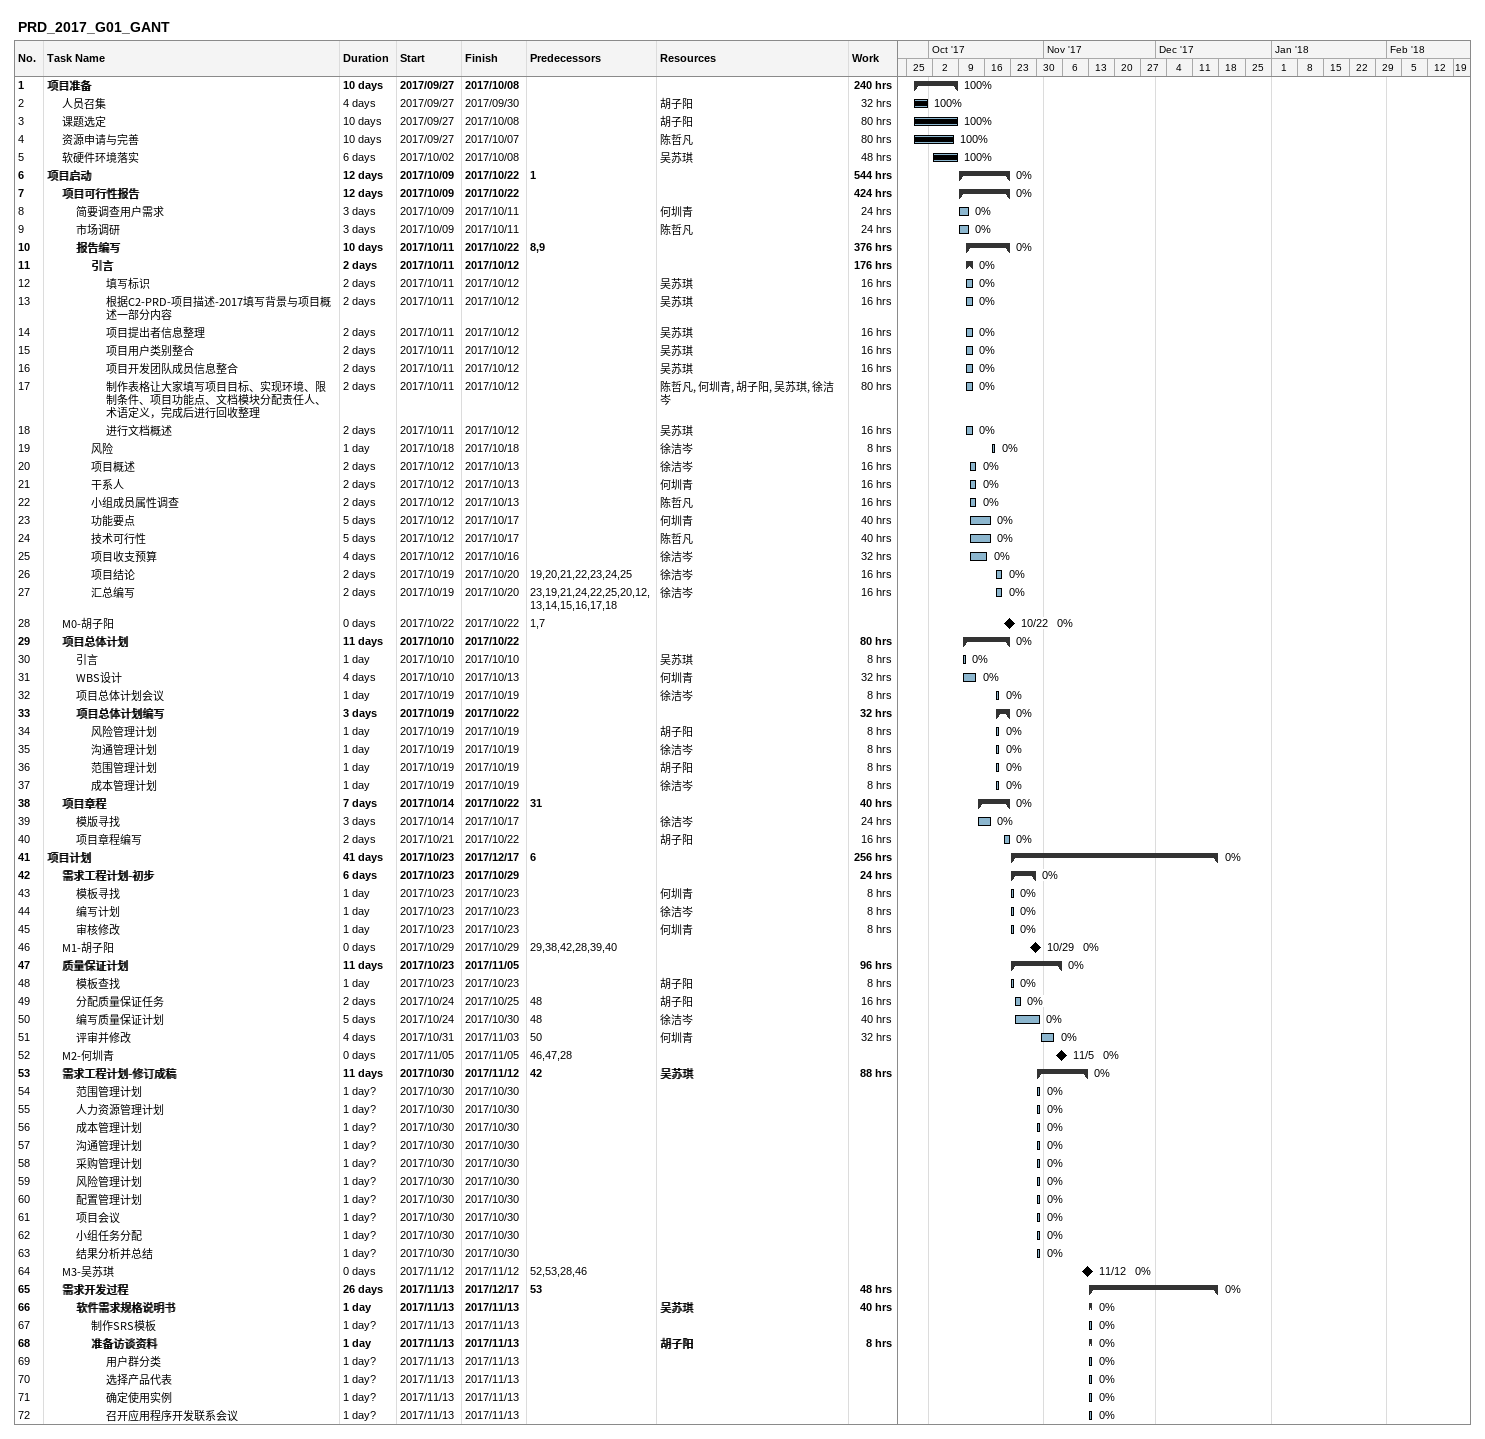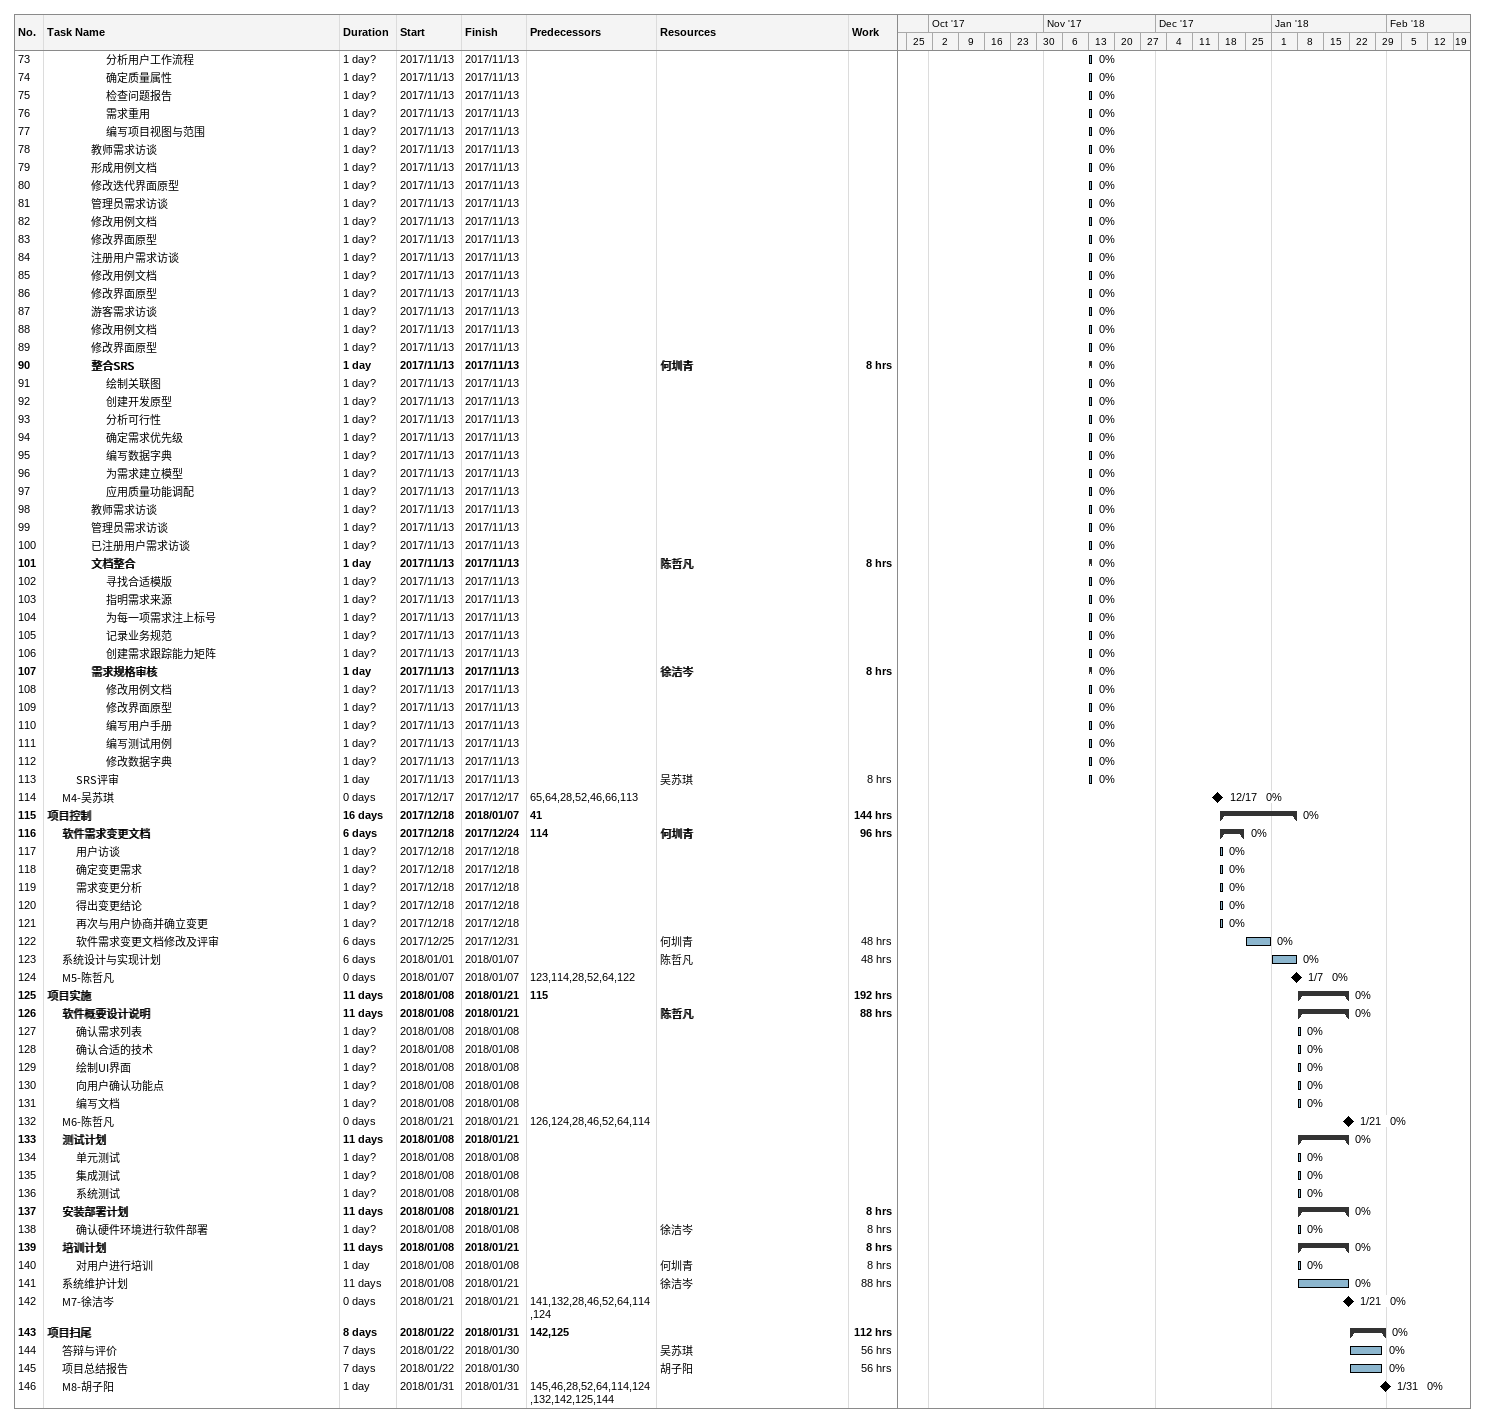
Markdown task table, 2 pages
PRD_2017_G01_GANT

| ID | Level | Task | Duration | Start | Finish | Predecessors | Resources | % complete | Work (h) |
|---|---|---|---|---|---|---|---|---|---|
| 1 | 1 | **项目准备** | 10d | 2017-09-27 | 2017-10-08 |  |  | 100 | 240 |
| 2 | 2 | 人员召集 | 4d | 2017-09-27 | 2017-09-30 |  | 胡子阳 | 100 | 32 |
| 3 | 2 | 课题选定 | 10d | 2017-09-27 | 2017-10-08 |  | 胡子阳 | 100 | 80 |
| 4 | 2 | 资源申请与完善 | 10d | 2017-09-27 | 2017-10-07 |  | 陈哲凡 | 100 | 80 |
| 5 | 2 | 软硬件环境落实 | 6d | 2017-10-02 | 2017-10-08 |  | 吴苏琪 | 100 | 48 |
| 6 | 1 | **项目启动** | 12d | 2017-10-09 | 2017-10-22 | 1 |  | 0 | 544 |
| 7 | 2 | **项目可行性报告** | 12d | 2017-10-09 | 2017-10-22 |  |  | 0 | 424 |
| 8 | 3 | 简要调查用户需求 | 3d | 2017-10-09 | 2017-10-11 |  | 何圳青 | 0 | 24 |
| 9 | 3 | 市场调研 | 3d | 2017-10-09 | 2017-10-11 |  | 陈哲凡 | 0 | 24 |
| 10 | 3 | **报告编写** | 10d | 2017-10-11 | 2017-10-22 | 8, 9 |  | 0 | 376 |
| 11 | 4 | **引言** | 2d | 2017-10-11 | 2017-10-12 |  |  | 0 | 176 |
| 12 | 5 | 填写标识 | 2d | 2017-10-11 | 2017-10-12 |  | 吴苏琪 | 0 | 16 |
| 13 | 5 | 根据C2-PRD-项目描述-2017填写背景与项目概述一部分内容 | 2d | 2017-10-11 | 2017-10-12 |  | 吴苏琪 | 0 | 16 |
| 14 | 5 | 项目提出者信息整理 | 2d | 2017-10-11 | 2017-10-12 |  | 吴苏琪 | 0 | 16 |
| 15 | 5 | 项目用户类别整合 | 2d | 2017-10-11 | 2017-10-12 |  | 吴苏琪 | 0 | 16 |
| 16 | 5 | 项目开发团队成员信息整合 | 2d | 2017-10-11 | 2017-10-12 |  | 吴苏琪 | 0 | 16 |
| 17 | 5 | 制作表格让大家填写项目目标、实现环境、限制条件、项目功能点、文档模块分配责任人、术语定义，完成后进行回收整理 | 2d | 2017-10-11 | 2017-10-12 |  | 陈哲凡, 何圳青, 胡子阳, 吴苏琪, 徐洁岑 | 0 | 80 |
| 18 | 5 | 进行文档概述 | 2d | 2017-10-11 | 2017-10-12 |  | 吴苏琪 | 0 | 16 |
| 19 | 4 | 风险 | 1d | 2017-10-18 | 2017-10-18 |  | 徐洁岑 | 0 | 8 |
| 20 | 4 | 项目概述 | 2d | 2017-10-12 | 2017-10-13 |  | 徐洁岑 | 0 | 16 |
| 21 | 4 | 干系人 | 2d | 2017-10-12 | 2017-10-13 |  | 何圳青 | 0 | 16 |
| 22 | 4 | 小组成员属性调查 | 2d | 2017-10-12 | 2017-10-13 |  | 陈哲凡 | 0 | 16 |
| 23 | 4 | 功能要点 | 5d | 2017-10-12 | 2017-10-17 |  | 何圳青 | 0 | 40 |
| 24 | 4 | 技术可行性 | 5d | 2017-10-12 | 2017-10-17 |  | 陈哲凡 | 0 | 40 |
| 25 | 4 | 项目收支预算 | 4d | 2017-10-12 | 2017-10-16 |  | 徐洁岑 | 0 | 32 |
| 26 | 4 | 项目结论 | 2d | 2017-10-19 | 2017-10-20 | 19, 20, 21, 22, 23, 24, 25 | 徐洁岑 | 0 | 16 |
| 27 | 4 | 汇总编写 | 2d | 2017-10-19 | 2017-10-20 | 23, 19, 21, 24, 22, 25, 20, 12, 13, 14, 15, 16, 17, 18 | 徐洁岑 | 0 | 16 |
| 28 | 2 | M0-胡子阳 | 0d | 2017-10-22 | 2017-10-22 | 1, 7 |  | 0 |  |
| 29 | 2 | **项目总体计划** | 11d | 2017-10-10 | 2017-10-22 |  |  | 0 | 80 |
| 30 | 3 | 引言 | 1d | 2017-10-10 | 2017-10-10 |  | 吴苏琪 | 0 | 8 |
| 31 | 3 | WBS设计 | 4d | 2017-10-10 | 2017-10-13 |  | 何圳青 | 0 | 32 |
| 32 | 3 | 项目总体计划会议 | 1d | 2017-10-19 | 2017-10-19 |  | 徐洁岑 | 0 | 8 |
| 33 | 3 | **项目总体计划编写** | 3d | 2017-10-19 | 2017-10-22 |  |  | 0 | 32 |
| 34 | 4 | 风险管理计划 | 1d | 2017-10-19 | 2017-10-19 |  | 胡子阳 | 0 | 8 |
| 35 | 4 | 沟通管理计划 | 1d | 2017-10-19 | 2017-10-19 |  | 徐洁岑 | 0 | 8 |
| 36 | 4 | 范围管理计划 | 1d | 2017-10-19 | 2017-10-19 |  | 胡子阳 | 0 | 8 |
| 37 | 4 | 成本管理计划 | 1d | 2017-10-19 | 2017-10-19 |  | 徐洁岑 | 0 | 8 |
| 38 | 2 | **项目章程** | 7d | 2017-10-14 | 2017-10-22 | 31 |  | 0 | 40 |
| 39 | 3 | 模版寻找 | 3d | 2017-10-14 | 2017-10-17 |  | 徐洁岑 | 0 | 24 |
| 40 | 3 | 项目章程编写 | 2d | 2017-10-21 | 2017-10-22 |  | 胡子阳 | 0 | 16 |
| 41 | 1 | **项目计划** | 41d | 2017-10-23 | 2017-12-17 | 6 |  | 0 | 256 |
| 42 | 2 | **需求工程计划-初步** | 6d | 2017-10-23 | 2017-10-29 |  |  | 0 | 24 |
| 43 | 3 | 模板寻找 | 1d | 2017-10-23 | 2017-10-23 |  | 何圳青 | 0 | 8 |
| 44 | 3 | 编写计划 | 1d | 2017-10-23 | 2017-10-23 |  | 徐洁岑 | 0 | 8 |
| 45 | 3 | 审核修改 | 1d | 2017-10-23 | 2017-10-23 |  | 何圳青 | 0 | 8 |
| 46 | 2 | M1-胡子阳 | 0d | 2017-10-29 | 2017-10-29 | 29, 38, 42, 28, 39, 40 |  | 0 |  |
| 47 | 2 | **质量保证计划** | 11d | 2017-10-23 | 2017-11-05 |  |  | 0 | 96 |
| 48 | 3 | 模板查找 | 1d | 2017-10-23 | 2017-10-23 |  | 胡子阳 | 0 | 8 |
| 49 | 3 | 分配质量保证任务 | 2d | 2017-10-24 | 2017-10-25 | 48 | 胡子阳 | 0 | 16 |
| 50 | 3 | 编写质量保证计划 | 5d | 2017-10-24 | 2017-10-30 | 48 | 徐洁岑 | 0 | 40 |
| 51 | 3 | 评审并修改 | 4d | 2017-10-31 | 2017-11-03 | 50 | 何圳青 | 0 | 32 |
| 52 | 2 | M2-何圳青 | 0d | 2017-11-05 | 2017-11-05 | 46, 47, 28 |  | 0 |  |
| 53 | 2 | **需求工程计划-修订成稿** | 11d | 2017-10-30 | 2017-11-12 | 42 | 吴苏琪 | 0 | 88 |
| 54 | 3 | 范围管理计划 | 1d? | 2017-10-30 | 2017-10-30 |  |  | 0 |  |
| 55 | 3 | 人力资源管理计划 | 1d? | 2017-10-30 | 2017-10-30 |  |  | 0 |  |
| 56 | 3 | 成本管理计划 | 1d? | 2017-10-30 | 2017-10-30 |  |  | 0 |  |
| 57 | 3 | 沟通管理计划 | 1d? | 2017-10-30 | 2017-10-30 |  |  | 0 |  |
| 58 | 3 | 采购管理计划 | 1d? | 2017-10-30 | 2017-10-30 |  |  | 0 |  |
| 59 | 3 | 风险管理计划 | 1d? | 2017-10-30 | 2017-10-30 |  |  | 0 |  |
| 60 | 3 | 配置管理计划 | 1d? | 2017-10-30 | 2017-10-30 |  |  | 0 |  |
| 61 | 3 | 项目会议 | 1d? | 2017-10-30 | 2017-10-30 |  |  | 0 |  |
| 62 | 3 | 小组任务分配 | 1d? | 2017-10-30 | 2017-10-30 |  |  | 0 |  |
| 63 | 3 | 结果分析并总结 | 1d? | 2017-10-30 | 2017-10-30 |  |  | 0 |  |
| 64 | 2 | M3-吴苏琪 | 0d | 2017-11-12 | 2017-11-12 | 52, 53, 28, 46 |  | 0 |  |
| 65 | 2 | **需求开发过程** | 26d | 2017-11-13 | 2017-12-17 | 53 |  | 0 | 48 |
| 66 | 3 | **软件需求规格说明书** | 1d | 2017-11-13 | 2017-11-13 |  | 吴苏琪 | 0 | 40 |
| 67 | 4 | 制作SRS模板 | 1d? | 2017-11-13 | 2017-11-13 |  |  | 0 |  |
| 68 | 4 | **准备访谈资料** | 1d | 2017-11-13 | 2017-11-13 |  | 胡子阳 | 0 | 8 |
| 69 | 5 | 用户群分类 | 1d? | 2017-11-13 | 2017-11-13 |  |  | 0 |  |
| 70 | 5 | 选择产品代表 | 1d? | 2017-11-13 | 2017-11-13 |  |  | 0 |  |
| 71 | 5 | 确定使用实例 | 1d? | 2017-11-13 | 2017-11-13 |  |  | 0 |  |
| 72 | 5 | 召开应用程序开发联系会议 | 1d? | 2017-11-13 | 2017-11-13 |  |  | 0 |  |
| 73 | 5 | 分析用户工作流程 | 1d? | 2017-11-13 | 2017-11-13 |  |  | 0 |  |
| 74 | 5 | 确定质量属性 | 1d? | 2017-11-13 | 2017-11-13 |  |  | 0 |  |
| 75 | 5 | 检查问题报告 | 1d? | 2017-11-13 | 2017-11-13 |  |  | 0 |  |
| 76 | 5 | 需求重用 | 1d? | 2017-11-13 | 2017-11-13 |  |  | 0 |  |
| 77 | 5 | 编写项目视图与范围 | 1d? | 2017-11-13 | 2017-11-13 |  |  | 0 |  |
| 78 | 4 | 教师需求访谈 | 1d? | 2017-11-13 | 2017-11-13 |  |  | 0 |  |
| 79 | 4 | 形成用例文档 | 1d? | 2017-11-13 | 2017-11-13 |  |  | 0 |  |
| 80 | 4 | 修改迭代界面原型 | 1d? | 2017-11-13 | 2017-11-13 |  |  | 0 |  |
| 81 | 4 | 管理员需求访谈 | 1d? | 2017-11-13 | 2017-11-13 |  |  | 0 |  |
| 82 | 4 | 修改用例文档 | 1d? | 2017-11-13 | 2017-11-13 |  |  | 0 |  |
| 83 | 4 | 修改界面原型 | 1d? | 2017-11-13 | 2017-11-13 |  |  | 0 |  |
| 84 | 4 | 注册用户需求访谈 | 1d? | 2017-11-13 | 2017-11-13 |  |  | 0 |  |
| 85 | 4 | 修改用例文档 | 1d? | 2017-11-13 | 2017-11-13 |  |  | 0 |  |
| 86 | 4 | 修改界面原型 | 1d? | 2017-11-13 | 2017-11-13 |  |  | 0 |  |
| 87 | 4 | 游客需求访谈 | 1d? | 2017-11-13 | 2017-11-13 |  |  | 0 |  |
| 88 | 4 | 修改用例文档 | 1d? | 2017-11-13 | 2017-11-13 |  |  | 0 |  |
| 89 | 4 | 修改界面原型 | 1d? | 2017-11-13 | 2017-11-13 |  |  | 0 |  |
| 90 | 4 | **整合SRS** | 1d | 2017-11-13 | 2017-11-13 |  | 何圳青 | 0 | 8 |
| 91 | 5 | 绘制关联图 | 1d? | 2017-11-13 | 2017-11-13 |  |  | 0 |  |
| 92 | 5 | 创建开发原型 | 1d? | 2017-11-13 | 2017-11-13 |  |  | 0 |  |
| 93 | 5 | 分析可行性 | 1d? | 2017-11-13 | 2017-11-13 |  |  | 0 |  |
| 94 | 5 | 确定需求优先级 | 1d? | 2017-11-13 | 2017-11-13 |  |  | 0 |  |
| 95 | 5 | 编写数据字典 | 1d? | 2017-11-13 | 2017-11-13 |  |  | 0 |  |
| 96 | 5 | 为需求建立模型 | 1d? | 2017-11-13 | 2017-11-13 |  |  | 0 |  |
| 97 | 5 | 应用质量功能调配 | 1d? | 2017-11-13 | 2017-11-13 |  |  | 0 |  |
| 98 | 4 | 教师需求访谈 | 1d? | 2017-11-13 | 2017-11-13 |  |  | 0 |  |
| 99 | 4 | 管理员需求访谈 | 1d? | 2017-11-13 | 2017-11-13 |  |  | 0 |  |
| 100 | 4 | 已注册用户需求访谈 | 1d? | 2017-11-13 | 2017-11-13 |  |  | 0 |  |
| 101 | 4 | **文档整合** | 1d | 2017-11-13 | 2017-11-13 |  | 陈哲凡 | 0 | 8 |
| 102 | 5 | 寻找合适模版 | 1d? | 2017-11-13 | 2017-11-13 |  |  | 0 |  |
| 103 | 5 | 指明需求来源 | 1d? | 2017-11-13 | 2017-11-13 |  |  | 0 |  |
| 104 | 5 | 为每一项需求注上标号 | 1d? | 2017-11-13 | 2017-11-13 |  |  | 0 |  |
| 105 | 5 | 记录业务规范 | 1d? | 2017-11-13 | 2017-11-13 |  |  | 0 |  |
| 106 | 5 | 创建需求跟踪能力矩阵 | 1d? | 2017-11-13 | 2017-11-13 |  |  | 0 |  |
| 107 | 4 | **需求规格审核** | 1d | 2017-11-13 | 2017-11-13 |  | 徐洁岑 | 0 | 8 |
| 108 | 5 | 修改用例文档 | 1d? | 2017-11-13 | 2017-11-13 |  |  | 0 |  |
| 109 | 5 | 修改界面原型 | 1d? | 2017-11-13 | 2017-11-13 |  |  | 0 |  |
| 110 | 5 | 编写用户手册 | 1d? | 2017-11-13 | 2017-11-13 |  |  | 0 |  |
| 111 | 5 | 编写测试用例 | 1d? | 2017-11-13 | 2017-11-13 |  |  | 0 |  |
| 112 | 5 | 修改数据字典 | 1d? | 2017-11-13 | 2017-11-13 |  |  | 0 |  |
| 113 | 3 | SRS评审 | 1d | 2017-11-13 | 2017-11-13 |  | 吴苏琪 | 0 | 8 |
| 114 | 2 | M4-吴苏琪 | 0d | 2017-12-17 | 2017-12-17 | 65, 64, 28, 52, 46, 66, 113 |  | 0 |  |
| 115 | 1 | **项目控制** | 16d | 2017-12-18 | 2018-01-07 | 41 |  | 0 | 144 |
| 116 | 2 | **软件需求变更文档** | 6d | 2017-12-18 | 2017-12-24 | 114 | 何圳青 | 0 | 96 |
| 117 | 3 | 用户访谈 | 1d? | 2017-12-18 | 2017-12-18 |  |  | 0 |  |
| 118 | 3 | 确定变更需求 | 1d? | 2017-12-18 | 2017-12-18 |  |  | 0 |  |
| 119 | 3 | 需求变更分析 | 1d? | 2017-12-18 | 2017-12-18 |  |  | 0 |  |
| 120 | 3 | 得出变更结论 | 1d? | 2017-12-18 | 2017-12-18 |  |  | 0 |  |
| 121 | 3 | 再次与用户协商并确立变更 | 1d? | 2017-12-18 | 2017-12-18 |  |  | 0 |  |
| 122 | 3 | 软件需求变更文档修改及评审 | 6d | 2017-12-25 | 2017-12-31 |  | 何圳青 | 0 | 48 |
| 123 | 2 | 系统设计与实现计划 | 6d | 2018-01-01 | 2018-01-07 |  | 陈哲凡 | 0 | 48 |
| 124 | 2 | M5-陈哲凡 | 0d | 2018-01-07 | 2018-01-07 | 123, 114, 28, 52, 64, 122 |  | 0 |  |
| 125 | 1 | **项目实施** | 11d | 2018-01-08 | 2018-01-21 | 115 |  | 0 | 192 |
| 126 | 2 | **软件概要设计说明** | 11d | 2018-01-08 | 2018-01-21 |  | 陈哲凡 | 0 | 88 |
| 127 | 3 | 确认需求列表 | 1d? | 2018-01-08 | 2018-01-08 |  |  | 0 |  |
| 128 | 3 | 确认合适的技术 | 1d? | 2018-01-08 | 2018-01-08 |  |  | 0 |  |
| 129 | 3 | 绘制UI界面 | 1d? | 2018-01-08 | 2018-01-08 |  |  | 0 |  |
| 130 | 3 | 向用户确认功能点 | 1d? | 2018-01-08 | 2018-01-08 |  |  | 0 |  |
| 131 | 3 | 编写文档 | 1d? | 2018-01-08 | 2018-01-08 |  |  | 0 |  |
| 132 | 2 | M6-陈哲凡 | 0d | 2018-01-21 | 2018-01-21 | 126, 124, 28, 46, 52, 64, 114 |  | 0 |  |
| 133 | 2 | **测试计划** | 11d | 2018-01-08 | 2018-01-21 |  |  | 0 |  |
| 134 | 3 | 单元测试 | 1d? | 2018-01-08 | 2018-01-08 |  |  | 0 |  |
| 135 | 3 | 集成测试 | 1d? | 2018-01-08 | 2018-01-08 |  |  | 0 |  |
| 136 | 3 | 系统测试 | 1d? | 2018-01-08 | 2018-01-08 |  |  | 0 |  |
| 137 | 2 | **安装部署计划** | 11d | 2018-01-08 | 2018-01-21 |  |  | 0 | 8 |
| 138 | 3 | 确认硬件环境进行软件部署 | 1d? | 2018-01-08 | 2018-01-08 |  | 徐洁岑 | 0 | 8 |
| 139 | 2 | **培训计划** | 11d | 2018-01-08 | 2018-01-21 |  |  | 0 | 8 |
| 140 | 3 | 对用户进行培训 | 1d | 2018-01-08 | 2018-01-08 |  | 何圳青 | 0 | 8 |
| 141 | 2 | 系统维护计划 | 11d | 2018-01-08 | 2018-01-21 |  | 徐洁岑 | 0 | 88 |
| 142 | 2 | M7-徐洁岑 | 0d | 2018-01-21 | 2018-01-21 | 141, 132, 28, 46, 52, 64, 114, 124 |  | 0 |  |
| 143 | 1 | **项目扫尾** | 8d | 2018-01-22 | 2018-01-31 | 142, 125 |  | 0 | 112 |
| 144 | 2 | 答辩与评价 | 7d | 2018-01-22 | 2018-01-30 |  | 吴苏琪 | 0 | 56 |
| 145 | 2 | 项目总结报告 | 7d | 2018-01-22 | 2018-01-30 |  | 胡子阳 | 0 | 56 |
| 146 | 2 | M8-胡子阳 | 1d | 2018-01-31 | 2018-01-31 | 145, 46, 28, 52, 64, 114, 124, 132, 142, 125, 144 |  | 0 |  |
